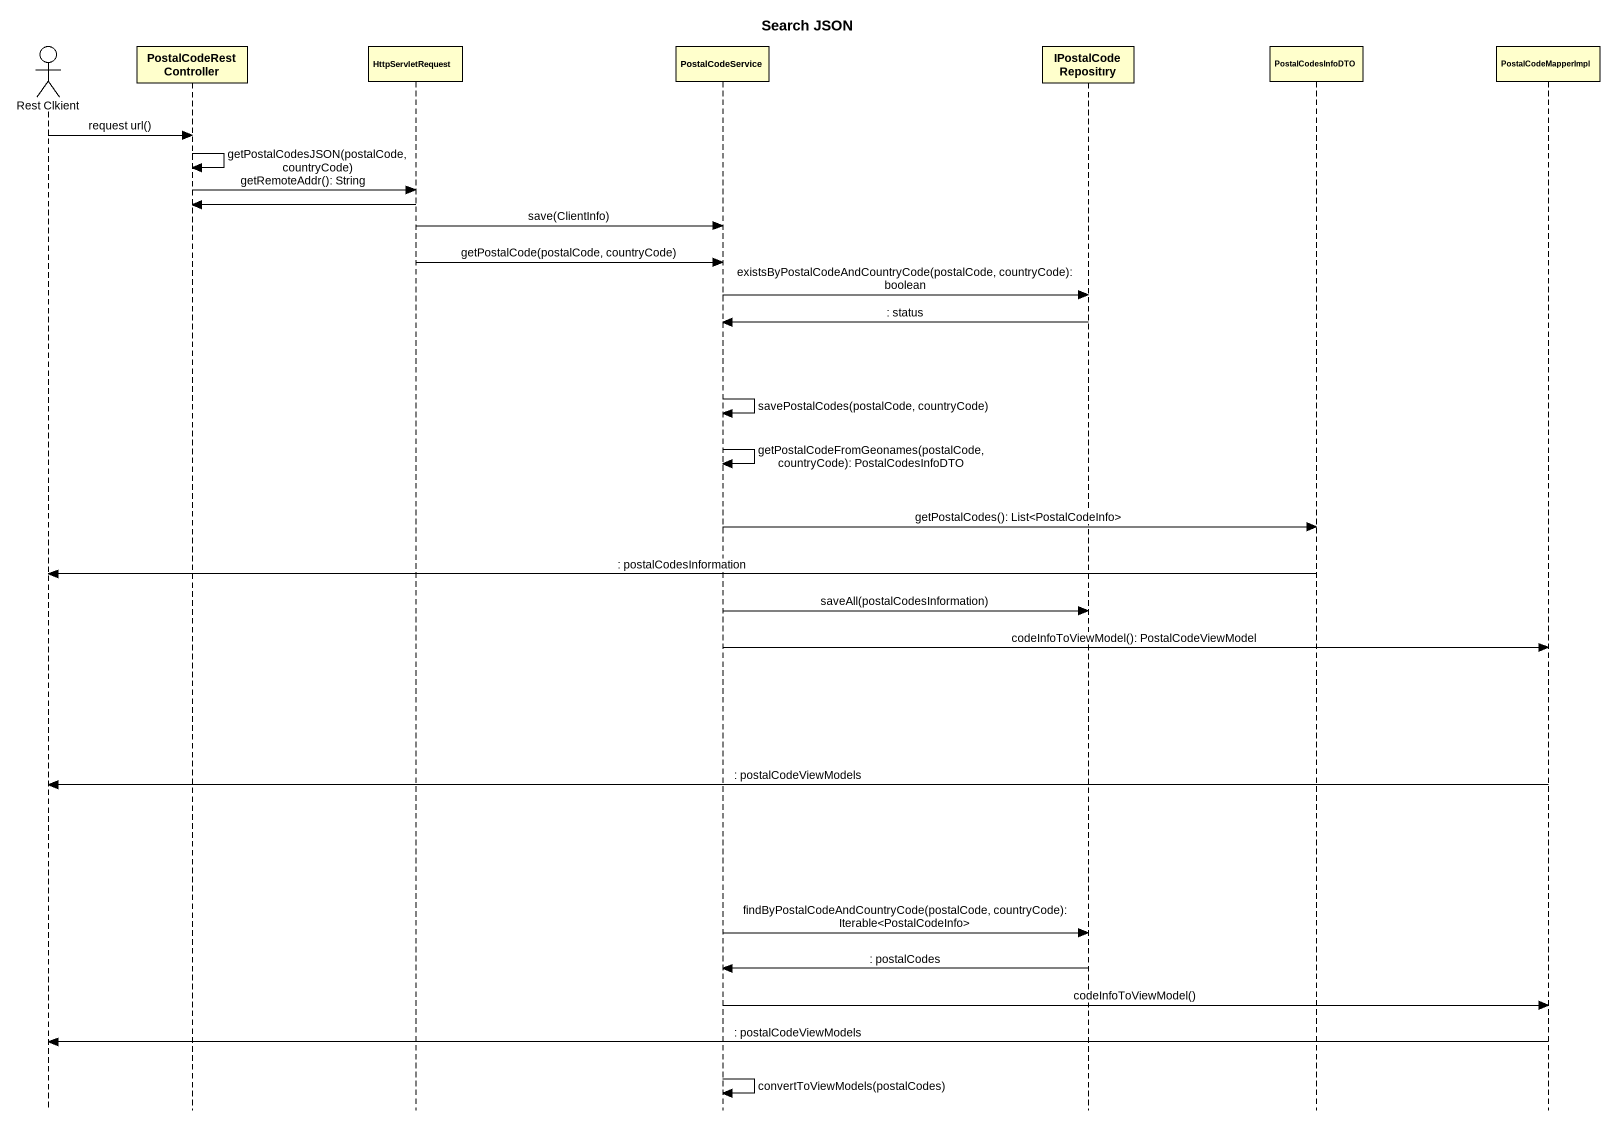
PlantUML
@startuml
title Search JSON
hide footbox
actor "Rest Clkient" as Rest_Clkient
participant PostalCodeRestController
participant HttpServletRequest
participant PostalCodeService
participant IPostalCodeRepositıry
participant PostalCodesInfoDTO
participant PostalCodeMapperImpl

Rest_Clkient -> PostalCodeRestController : request url()
PostalCodeRestController -> PostalCodeRestController : getPostalCodesJSON(postalCode, countryCode)
PostalCodeRestController -> HttpServletRequest : getRemoteAddr(): String
HttpServletRequest -> PostalCodeRestController
HttpServletRequest -> PostalCodeService : save(ClientInfo)
HttpServletRequest -> PostalCodeService : getPostalCode(postalCode, countryCode)
PostalCodeService -> IPostalCodeRepositıry : existsByPostalCodeAndCountryCode(postalCode, countryCode): boolean
IPostalCodeRepositıry -> PostalCodeService : : status
PostalCodeService -> PostalCodeService : savePostalCodes(postalCode, countryCode)
PostalCodeService -> PostalCodeService : getPostalCodeFromGeonames(postalCode, countryCode): PostalCodesInfoDTO
PostalCodeService -> PostalCodesInfoDTO : getPostalCodes(): List<PostalCodeInfo>
PostalCodesInfoDTO -> Rest_Clkient : : postalCodesInformation
PostalCodeService -> IPostalCodeRepositıry : saveAll(postalCodesInformation)
PostalCodeService -> PostalCodeMapperImpl : codeInfoToViewModel(): PostalCodeViewModel
PostalCodeMapperImpl -> Rest_Clkient : : postalCodeViewModels
PostalCodeService -> IPostalCodeRepositıry : findByPostalCodeAndCountryCode(postalCode, countryCode): Iterable<PostalCodeInfo>
IPostalCodeRepositıry -> PostalCodeService : : postalCodes
PostalCodeService -> PostalCodeMapperImpl : codeInfoToViewModel()
PostalCodeMapperImpl -> Rest_Clkient : : postalCodeViewModels
PostalCodeService -> PostalCodeService : convertToViewModels(postalCodes)
@enduml
